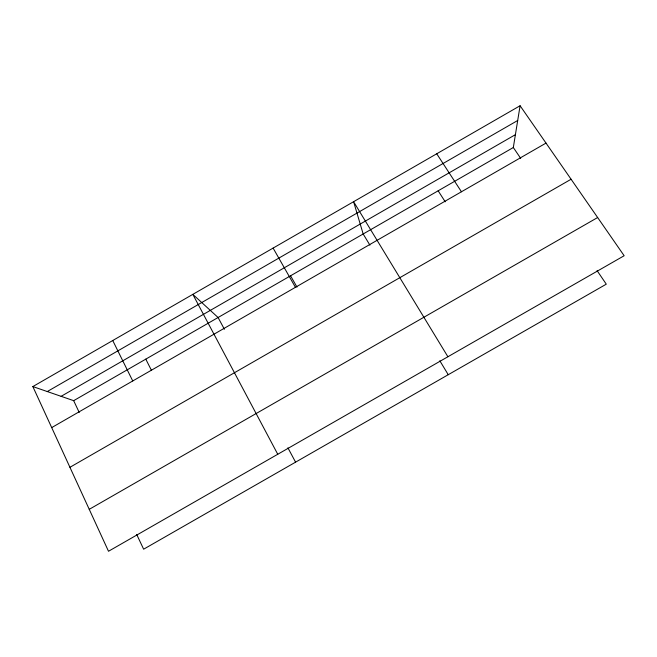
<?xml version="1.0" encoding="UTF-8"?>
<svg xmlns="http://www.w3.org/2000/svg" width="657" height="657" viewBox="0 0 657 657"><rect width="100%" height="100%" fill="white"/><g stroke="black" fill="none" stroke-linecap="round" stroke-linejoin="round"><path stroke-width="0.99" d="M520.697 158.362L513.322 147.521L520.089 105.736L32.85 386.571L108.504 551.264L624.15 255.737L520.089 105.736M47.263 391.547L517.7 120.494M61.109 396.327L515.4 134.669M32.85 386.571L73.674 400.663L513.322 147.521M51.698 427.608L546.016 143.095M69.929 467.299L571.089 179.246M89.237 509.331L597.648 217.524M597.082 270.643L606.288 284.169L143.637 549.195L136.713 534.494M436.741 153.779L461.444 191.77M438.153 190.801L445.216 201.798M447.902 356.751L353.597 201.699L363.165 233.982L369.916 245.143M439.82 360.775L448.238 374.704M290.55 275.792L296.989 287.109M273.115 248.091L295.436 287.323M224.39 329.272L218.091 317.512L192.821 294.361L277.755 454.266M287.906 447.836L295.576 462.15M145.797 359.133L151.332 370.137M112.741 340.523L132.739 380.961M73.674 400.663L79.218 412.448"/></g></svg>
